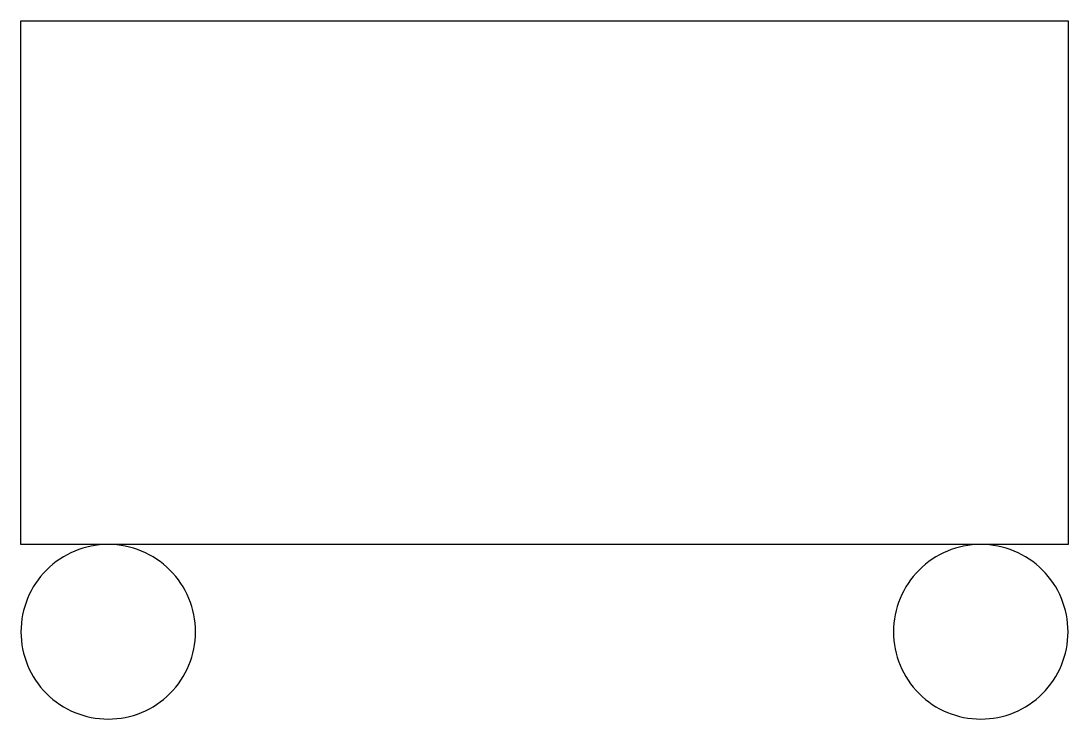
# Model space of a CAD drawing. Extents: x 2.78 to 10.72, y -2.78 to 2.51.
import ezdxf

# ---------------------------------------------------------------- set-up
doc = ezdxf.new("R2010")
doc.units = 0
doc.layers.add('DEFAULT_255_2_778', color=255, linetype='CONTINUOUS')

msp = doc.modelspace()

# ---------------------------------------------------------------- linework, layer by layer
at = {"layer": 'DEFAULT_255_2_778'}
for p, q in [((2.7782, 2.5136), (10.7157, 2.5136)), ((2.7782, -1.4551), (2.7782, 2.5136)), ((10.7157, 2.5136), (10.7157, -1.4551)), ((10.7157, -1.4551), (2.7782, -1.4551)), ((2.7781, -2.1166), (2.7781, -2.1166)), ((9.3924, -2.1166), (9.3924, -2.1166))]:
    msp.add_line(p, q, dxfattribs=at)
for centre, start, end in [((3.4382, -2.1152), 89.871, 180.129), ((3.441, -2.1151), 359.86916, 90.12218), ((10.0525, -2.1152), 89.871, 180.129), ((10.0553, -2.1151), 359.86916, 90.12218), ((3.4381, -2.118), 179.87781, 270.13084), ((3.4411, -2.1181), 269.87596, 0.12404), ((10.0524, -2.118), 179.87781, 270.13084), ((10.0554, -2.1181), 269.87596, 0.12404)]:
    msp.add_arc(centre, 0.66, start, end, dxfattribs=at)

doc.saveas('drawing.dxf')
